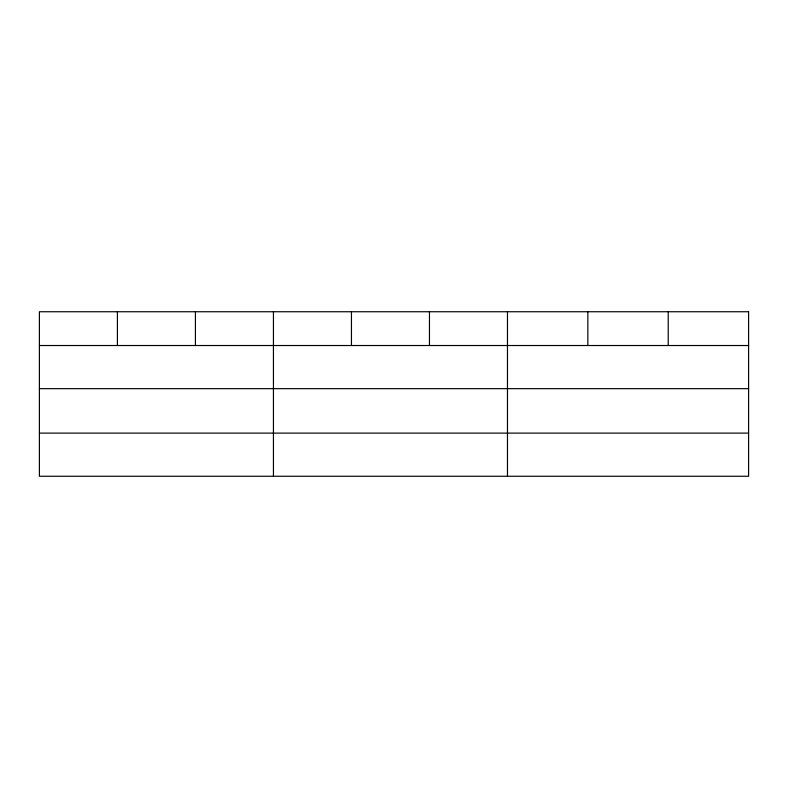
<?xml version="1.0" encoding="UTF-8"?>
<svg xmlns="http://www.w3.org/2000/svg" width="788" height="788" viewBox="0 0 788 788"><rect width="100%" height="100%" fill="white"/><g stroke="black" fill="none" stroke-linecap="round" stroke-linejoin="round"><path stroke-width="1.18" d="M39.4 345.518L748.6 345.518M39.4 388.661L748.6 388.661M39.4 433.114L748.6 433.114M668.224 311.743L668.224 345.518M587.848 311.743L587.848 345.518M507.472 311.743L507.472 476.257M429.46 311.743L429.46 345.518M351.448 311.743L351.448 345.518M273.436 311.743L273.436 476.257M195.424 311.743L195.424 345.518M117.412 311.743L117.412 345.518M748.6 311.743L39.4 311.743L39.4 476.257L748.6 476.257L748.6 311.743"/></g></svg>
